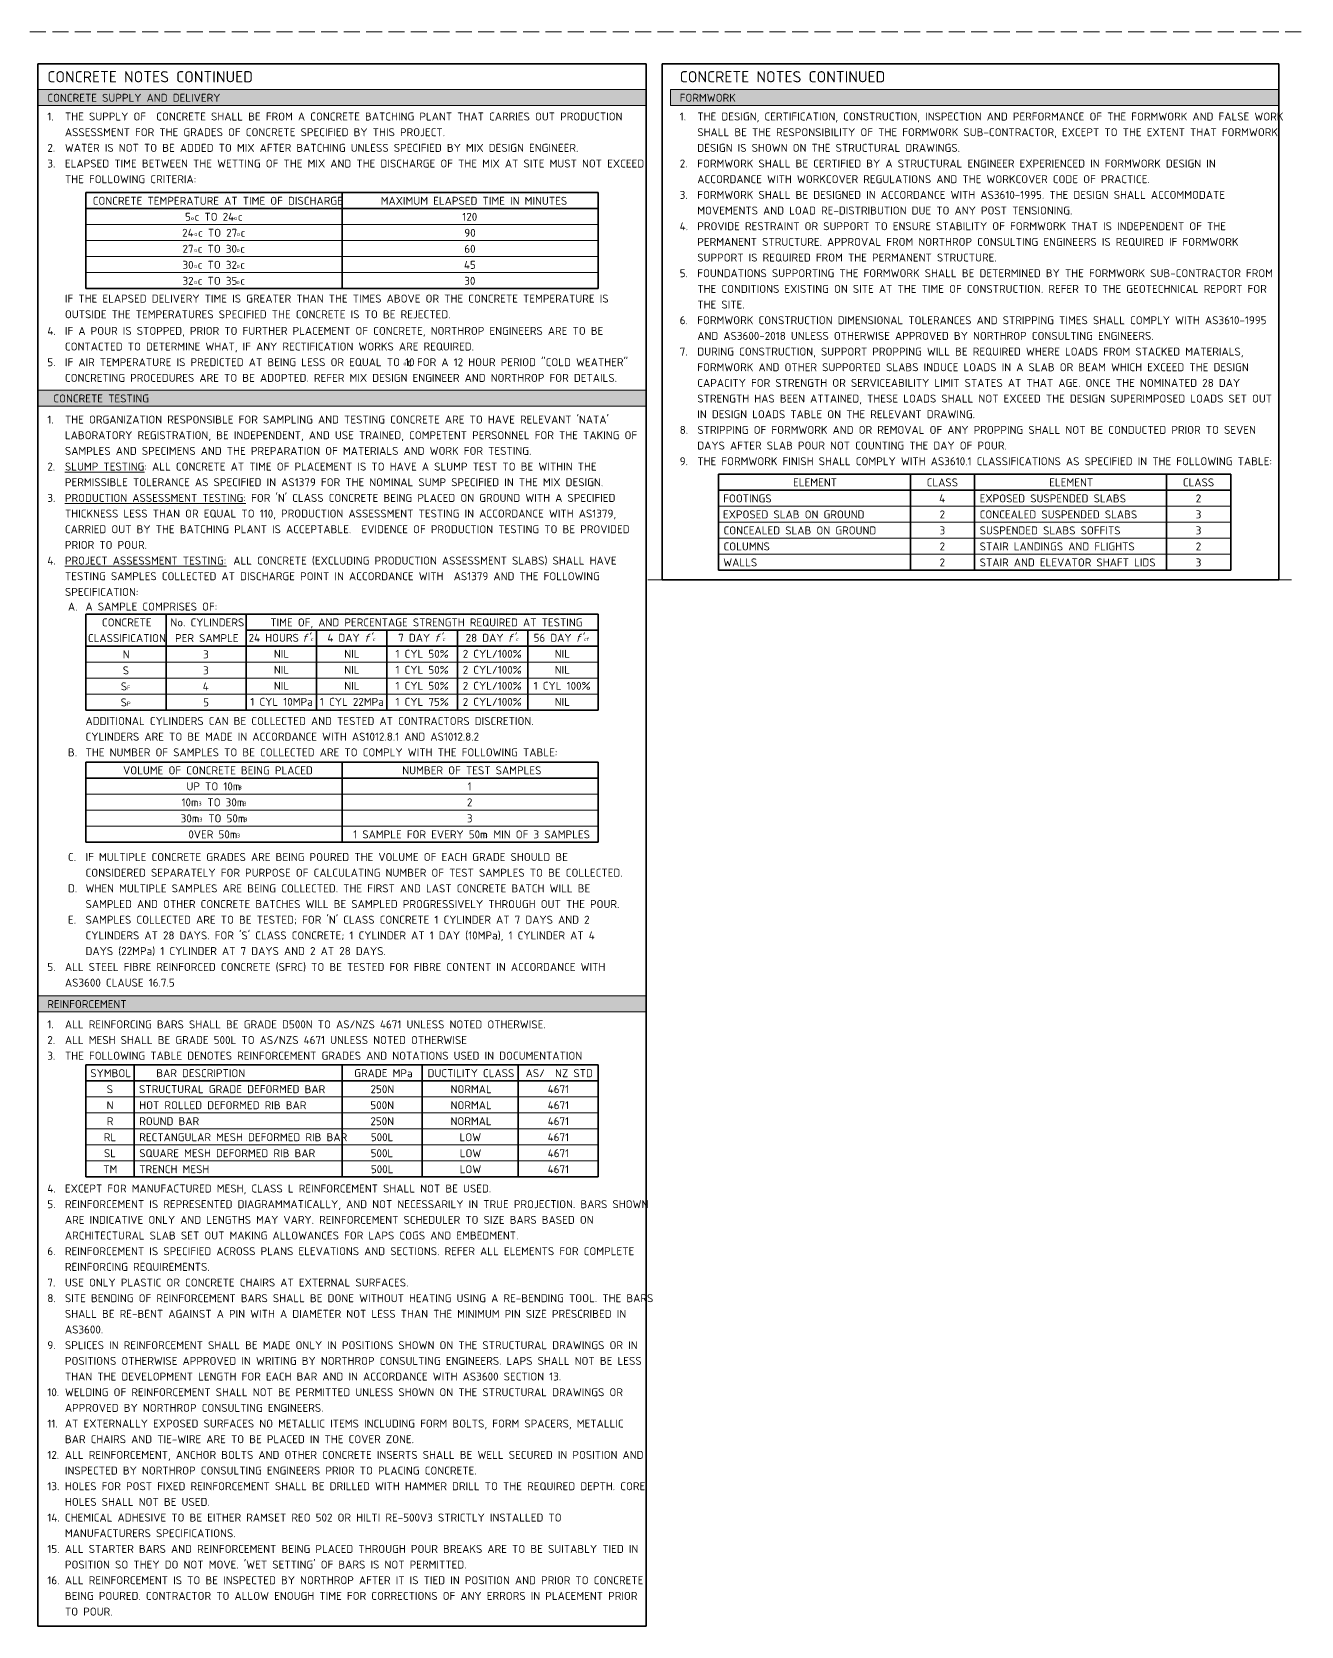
# Model space of a CAD drawing. Header units: millimetres. Extents: x 1350 to 2392, y 3548 to 4058.
# Drawn here: x 1554 to 1950.3, y 3560 to 4058 of the extents above; entities that cross this region are included whole.
import ezdxf

# ---------------------------------------------------------------- set-up
doc = ezdxf.new("R2010")
doc.units = ezdxf.units.MM
doc.linetypes.add('Dash', pattern=[7, 5, -2])
for name, color, linetype, lineweight in [('A-000-T_TEXT', 231, 'Continuous', 13), ('A-010-M_LINE', 90, 'Continuous', 13), ('Z-060-M_DETAIL', 92, 'Continuous', 25), ('Z-200_P_REF_PLANE', 111, 'Dash', 13)]:
    doc.layers.add(name, color=color, linetype=linetype, lineweight=lineweight)
doc.styles.add('ISOCPEUR', font='isocpeur.ttf', dxfattribs={"height": 2.5})
doc.styles.add('ISOCPEUR_1', font='isocpeur.ttf', dxfattribs={"height": 1.25})
doc.styles.add('ISOCPEUR_B', font='', dxfattribs={"height": 3.5})
doc.styles.add('ISOCPEUR_B_1', font='', dxfattribs={"height": 2.5})
doc.styles.add('ISOCPEUR_I', font='isocpeui.ttf', dxfattribs={"height": 2.5})
doc.styles.add('ISOCPEUR_I_1', font='isocpeui.ttf', dxfattribs={"height": 1.25})
doc.styles.get('ISOCPEUR_B').set_extended_font_data('ISOCPEUR', bold=True)
doc.styles.get('ISOCPEUR_B_1').set_extended_font_data('ISOCPEUR', bold=True)

msp = doc.modelspace()

# ---------------------------------------------------------------- hatches: boundary and pattern name
at = {"layer": 'Z-060-M_DETAIL'}
for points in [[(1555.85, 4040.02), (1555.85, 4035.02), (1745.85, 4035.02), (1745.85, 4040.02)], [(1753.35, 4040.02), (1753.35, 4035.02), (1943.35, 4035.02), (1943.35, 4040.02)], [(1555.85, 3946.1), (1555.85, 3941.1), (1745.85, 3941.1), (1745.85, 3946.1)], [(1555.85, 3756.91), (1555.85, 3751.91), (1745.85, 3751.91), (1745.85, 3756.91)]]:
    msp.add_hatch(color=9, dxfattribs=at).paths.add_polyline_path(points)

# ---------------------------------------------------------------- linework, layer by layer
at = {"layer": 'A-010-M_LINE', "lineweight": 35}
for p, q in [((1555.85, 4048.02), (1555.85, 3560.02)), ((1555.85, 4048.02), (1745.85, 4048.02)), ((1745.85, 4048.02), (1745.85, 3560.02)), ((1750.85, 4048.02), (1750.85, 3886.88)), ((1750.85, 4048.02), (1943.35, 4048.02)), ((1943.35, 4048.02), (1943.35, 3886.88)), ((1730.85, 4007.84), (1570.85, 4007.84)), ((1570.85, 3977.84), (1570.85, 4007.84)), ((1650.85, 4007.84), (1650.85, 3977.84)), ((1730.85, 3977.84), (1730.85, 4007.84)), ((1730.85, 4002.84), (1570.85, 4002.84)), ((1730.85, 3977.84), (1570.85, 3977.84)), ((1928.35, 3919.88), (1768.35, 3919.88)), ((1768.35, 3889.88), (1768.35, 3919.88)), ((1828.35, 3919.88), (1828.35, 3889.88)), ((1848.35, 3919.88), (1848.35, 3889.88)), ((1908.35, 3889.88), (1908.35, 3919.88)), ((1928.35, 3889.88), (1928.35, 3919.88)), ((1928.35, 3914.88), (1768.35, 3914.88)), ((1928.35, 3889.88), (1768.35, 3889.88)), ((1750.85, 3886.88), (1943.35, 3886.88)), ((1570.85, 3846.17), (1570.85, 3876.17)), ((1730.85, 3876.17), (1570.85, 3876.17)), ((1595.85, 3846.17), (1595.85, 3876.17)), ((1620.85, 3876.17), (1620.85, 3846.17)), ((1730.85, 3846.17), (1730.85, 3876.17)), ((1730.85, 3871.17), (1620.85, 3871.17)), ((1642.85, 3871.17), (1642.85, 3846.17)), ((1664.85, 3871.17), (1664.85, 3846.17)), ((1686.85, 3871.17), (1686.85, 3846.17)), ((1708.85, 3871.17), (1708.85, 3846.17)), ((1730.85, 3866.17), (1570.85, 3866.17)), ((1730.85, 3846.17), (1570.85, 3846.17)), ((1730.85, 3829.93), (1570.85, 3829.93)), ((1570.85, 3804.93), (1570.85, 3829.93)), ((1650.85, 3829.93), (1650.85, 3804.93)), ((1730.85, 3804.93), (1730.85, 3829.93)), ((1730.85, 3824.93), (1570.85, 3824.93)), ((1730.85, 3804.93), (1570.85, 3804.93)), ((1730.85, 3735.33), (1570.85, 3735.33)), ((1570.85, 3700.33), (1570.85, 3735.33)), ((1585.85, 3700.33), (1585.85, 3735.33)), ((1650.85, 3735.33), (1650.85, 3700.33)), ((1675.85, 3735.33), (1675.85, 3700.33)), ((1705.85, 3700.33), (1705.85, 3735.33)), ((1730.85, 3700.33), (1730.85, 3735.33)), ((1730.85, 3730.33), (1570.85, 3730.33)), ((1730.85, 3700.33), (1570.85, 3700.33)), ((1555.85, 3560.02), (1745.85, 3560.02))]:
    msp.add_line(p, q, dxfattribs=at)
at = {"layer": 'A-010-M_LINE', "lineweight": 18}
for p, q in [((1745.85, 4040.02), (1555.85, 4040.02)), ((1555.85, 4040.02), (1555.85, 4035.02)), ((1745.85, 4035.02), (1745.85, 4040.02)), ((1943.35, 4040.02), (1753.35, 4040.02)), ((1753.35, 4040.02), (1753.35, 4035.02)), ((1943.35, 4035.02), (1943.35, 4040.02)), ((1555.85, 4035.02), (1745.85, 4035.02)), ((1753.35, 4035.02), (1943.35, 4035.02)), ((1730.85, 3997.84), (1570.85, 3997.84)), ((1730.85, 3992.84), (1570.85, 3992.84)), ((1730.85, 3987.84), (1570.85, 3987.84)), ((1730.85, 3982.84), (1570.85, 3982.84)), ((1745.85, 3946.1), (1555.85, 3946.1)), ((1555.85, 3946.1), (1555.85, 3941.1)), ((1745.85, 3941.1), (1745.85, 3946.1)), ((1555.85, 3941.1), (1745.85, 3941.1)), ((1928.35, 3909.88), (1768.35, 3909.88)), ((1928.35, 3904.88), (1768.35, 3904.88)), ((1928.35, 3899.88), (1768.35, 3899.88)), ((1928.35, 3894.88), (1768.35, 3894.88)), ((1730.85, 3861.17), (1570.85, 3861.17)), ((1730.85, 3856.17), (1570.85, 3856.17)), ((1730.85, 3851.17), (1570.85, 3851.17)), ((1730.85, 3819.93), (1570.85, 3819.93)), ((1730.85, 3814.93), (1570.85, 3814.93)), ((1730.85, 3809.93), (1570.85, 3809.93)), ((1745.85, 3756.91), (1555.85, 3756.91)), ((1555.85, 3756.91), (1555.85, 3751.91)), ((1745.85, 3751.91), (1745.85, 3756.91)), ((1555.85, 3751.91), (1745.85, 3751.91)), ((1730.85, 3725.33), (1570.85, 3725.33)), ((1730.85, 3720.33), (1570.85, 3720.33)), ((1730.85, 3715.33), (1570.85, 3715.33)), ((1730.85, 3710.33), (1570.85, 3710.33)), ((1730.85, 3705.33), (1570.85, 3705.33)), ((1730.85, 3705.33), (1570.85, 3705.33))]:
    msp.add_line(p, q, dxfattribs=at)
at = {"layer": 'Z-200_P_REF_PLANE'}
for p, q in [((1350.35, 4058.02), (1950.35, 4058.02)), ((1947.35, 3886.88), (1745.35, 3886.88))]:
    msp.add_line(p, q, dxfattribs=at)

# ---------------------------------------------------------------- texts
at = {"layer": 'A-000-T_TEXT', "color": 7, "lineweight": 18, "attachment_point": 1}
for s, insert, char_height, width, style in [('CONCRETE NOTES CONTINUED', (1558.78, 4045.76), 3.5, 77.3628, 'ISOCPEUR_B'), ('CONCRETE NOTES CONTINUED', (1756.28, 4045.76), 3.5, 77.3628, 'ISOCPEUR_B'), ('CONCRETE SUPPLY AND DELIVERY', (1558.78, 4038.68), 2.5, 65.7384, 'ISOCPEUR_B_1'), ('FORMWORK', (1756.28, 4038.68), 2.5, 20.924, 'ISOCPEUR_B_1'), ('1.', (1558.78, 4032.83), 2.5, 6.6546, 'ISOCPEUR'), ('THE SUPPLY OF  CONCRETE SHALL BE FROM A CONCRETE BATCHING PLANT THAT CARRIES OUT PRODUCTION ', (1564.27, 4032.83), 2.5, 205.4725, 'ISOCPEUR'), ('1.', (1756.28, 4032.83), 2.5, 6.6546, 'ISOCPEUR'), ('THE DESIGN, CERTIFICATION, CONSTRUCTION, INSPECTION AND PERFORMANCE OF THE FORMWORK AND FALSE WORK ', (1761.77, 4032.83), 2.5, 214.2911, 'ISOCPEUR'), ('ASSESSMENT FOR THE GRADES OF CONCRETE SPECIFIED BY THIS PROJECT.', (1564.27, 4027.93), 2.5, 139.654, 'ISOCPEUR'), ('SHALL BE THE RESPONSIBILITY OF THE FORMWORK SUB-CONTRACTOR, EXCEPT TO THE EXTENT THAT FORMWORK ', (1761.77, 4027.93), 2.5, 214.2911, 'ISOCPEUR'), ('2.', (1558.78, 4023.04), 2.5, 6.6546, 'ISOCPEUR'), ('WATER IS NOT TO BE ADDED TO MIX AFTER BATCHING UNLESS SPECIFIED BY MIX DESIGN ENGINEER.', (1564.27, 4023.04), 2.5, 187.1139, 'ISOCPEUR'), ('DESIGN IS SHOWN ON THE STRUCTURAL DRAWINGS.', (1761.77, 4023.04), 2.5, 95.5611, 'ISOCPEUR'), ('3.', (1558.78, 4018.14), 2.5, 6.6546, 'ISOCPEUR'), ('ELAPSED TIME BETWEEN THE WETTING OF THE MIX AND THE DISCHARGE OF THE MIX AT SITE MUST NOT EXCEED ', (1564.27, 4018.14), 2.5, 213.8902, 'ISOCPEUR'), ('2.', (1756.28, 4018.14), 2.5, 6.6546, 'ISOCPEUR'), ('FORMWORK SHALL BE CERTIFIED BY A STRUCTURAL ENGINEER EXPERIENCED IN FORMWORK DESIGN IN ', (1761.77, 4018.14), 2.5, 190.6413, 'ISOCPEUR'), ('THE FOLLOWING CRITERIA:', (1564.27, 4013.25), 2.5, 47.9409, 'ISOCPEUR'), ('ACCORDANCE WITH WORKCOVER REGULATIONS AND THE WORKCOVER CODE OF PRACTICE.', (1761.77, 4013.25), 2.5, 165.4683, 'ISOCPEUR'), ('CONCRETE TEMPERATURE AT TIME OF DISCHARGE', (1572.95, 4006.5), 2.5, 91.713, 'ISOCPEUR'), ('MAXIMUM ELAPSED TIME IN MINUTES', (1662.9, 4006.5), 2.5, 67.5823, 'ISOCPEUR'), ('3.', (1756.28, 4008.35), 2.5, 6.6546, 'ISOCPEUR'), ('FORMWORK SHALL BE DESIGNED IN ACCORDANCE WITH AS3610-1995. THE DESIGN SHALL ACCOMMODATE ', (1761.77, 4008.35), 2.5, 194.8902, 'ISOCPEUR'), ('5', (1601.79, 4001.5), 2.5, 2.1646, 'ISOCPEUR'), ('o', (1603.57, 4000.5), 1.25, 1.443, 'ISOCPEUR_1'), ('c TO 24', (1604.76, 4001.5), 2.5, 14.9114, 'ISOCPEUR'), ('o', (1617.07, 4000.5), 1.25, 1.443, 'ISOCPEUR_1'), ('c', (1618.26, 4001.5), 2.5, 1.8439, 'ISOCPEUR'), ('120', (1688.37, 4001.5), 2.5, 5.8523, 'ISOCPEUR'), ('MOVEMENTS AND LOAD RE-DISTRIBUTION DUE TO ANY POST TENSIONING.', (1761.77, 4003.46), 2.5, 136.0464, 'ISOCPEUR'), ('24', (1600.9, 3996.5), 2.5, 4.5696, 'ISOCPEUR'), ('o', (1604.67, 3995.5), 1.25, 1.443, 'ISOCPEUR_1'), ('c TO 27', (1605.86, 3996.5), 2.5, 14.6709, 'ISOCPEUR'), ('o', (1617.96, 3995.5), 1.25, 1.443, 'ISOCPEUR_1'), ('c', (1619.15, 3996.5), 2.5, 1.8439, 'ISOCPEUR'), ('90', (1689, 3996.5), 2.5, 4.3291, 'ISOCPEUR'), ('4.', (1756.28, 3998.56), 2.5, 6.6546, 'ISOCPEUR'), ('PROVIDE RESTRAINT OR SUPPORT TO ENSURE STABILITY OF FORMWORK THAT IS INDEPENDENT OF THE ', (1761.77, 3998.56), 2.5, 194.6497, 'ISOCPEUR'), ('27', (1600.99, 3991.5), 2.5, 4.3291, 'ISOCPEUR'), ('o', (1604.56, 3990.5), 1.25, 1.443, 'ISOCPEUR_1'), ('c TO 30', (1605.75, 3991.5), 2.5, 14.6709, 'ISOCPEUR'), ('o', (1617.86, 3990.5), 1.25, 1.443, 'ISOCPEUR_1'), ('c', (1619.05, 3991.5), 2.5, 1.8439, 'ISOCPEUR'), ('60', (1689, 3991.5), 2.5, 4.3291, 'ISOCPEUR'), ('PERMANENT STRUCTURE. APPROVAL FROM NORTHROP CONSULTING ENGINEERS IS REQUIRED IF FORMWORK ', (1761.77, 3993.67), 2.5, 198.3375, 'ISOCPEUR'), ('30', (1600.99, 3986.5), 2.5, 4.3291, 'ISOCPEUR'), ('o', (1604.56, 3985.5), 1.25, 1.443, 'ISOCPEUR_1'), ('c TO 32', (1605.75, 3986.5), 2.5, 14.6709, 'ISOCPEUR'), ('o', (1617.86, 3985.5), 1.25, 1.443, 'ISOCPEUR_1'), ('c', (1619.05, 3986.5), 2.5, 1.8439, 'ISOCPEUR'), ('45', (1688.9, 3986.5), 2.5, 4.5696, 'ISOCPEUR'), ('SUPPORT IS REQUIRED FROM THE PERMANENT STRUCTURE.', (1761.77, 3988.77), 2.5, 108.9493, 'ISOCPEUR'), ('32', (1600.99, 3981.5), 2.5, 4.3291, 'ISOCPEUR'), ('o', (1604.56, 3980.5), 1.25, 1.443, 'ISOCPEUR_1'), ('c TO 35', (1605.75, 3981.5), 2.5, 14.6709, 'ISOCPEUR'), ('o', (1617.86, 3980.5), 1.25, 1.443, 'ISOCPEUR_1'), ('c', (1619.05, 3981.5), 2.5, 1.8439, 'ISOCPEUR'), ('30', (1689, 3981.5), 2.5, 4.3291, 'ISOCPEUR'), ('5.', (1756.28, 3983.88), 2.5, 6.6546, 'ISOCPEUR'), ('FOUNDATIONS SUPPORTING THE FORMWORK SHALL BE DETERMINED BY THE FORMWORK SUB-CONTRACTOR FROM ', (1761.77, 3983.88), 2.5, 210.8438, 'ISOCPEUR'), ('^I', (1558.78, 3975.95), 2.5, 6.654, 'ISOCPEUR'), ('IF THE ELAPSED DELIVERY TIME IS GREATER THAN THE TIMES ABOVE OR THE CONCRETE TEMPERATURE IS ', (1564.27, 3975.95), 2.5, 201.3839, 'ISOCPEUR'), ('THE CONDITIONS EXISTING ON SITE AT THE TIME OF CONSTRUCTION. REFER TO THE GEOTECHNICAL REPORT FOR ', (1761.77, 3978.98), 2.5, 209.4809, 'ISOCPEUR'), ('THE SITE.', (1761.77, 3974.09), 2.5, 17.557, 'ISOCPEUR'), ('^I', (1558.78, 3971.05), 2.5, 6.654, 'ISOCPEUR'), ('OUTSIDE THE TEMPERATURES SPECIFIED THE CONCRETE IS TO BE REJECTED.', (1564.27, 3971.05), 2.5, 141.578, 'ISOCPEUR'), ('6.', (1756.28, 3969.19), 2.5, 6.6546, 'ISOCPEUR'), ('FORMWORK CONSTRUCTION DIMENSIONAL TOLERANCES AND STRIPPING TIMES SHALL COMPLY WITH AS3610-1995 ', (1761.77, 3969.19), 2.5, 209.962, 'ISOCPEUR'), ('4.', (1558.78, 3965.87), 2.5, 6.6546, 'ISOCPEUR'), ('IF A POUR IS STOPPED, PRIOR TO FURTHER PLACEMENT OF CONCRETE, NORTHROP ENGINEERS ARE TO BE ', (1564.27, 3965.87), 2.5, 198.0168, 'ISOCPEUR'), ('AND AS3600-2018 UNLESS OTHERWISE APPROVED BY NORTHROP CONSULTING ENGINEERS.', (1761.77, 3964.3), 2.5, 167.1518, 'ISOCPEUR'), ('CONTACTED TO DETERMINE WHAT, IF ANY RECTIFICATION WORKS ARE REQUIRED.', (1564.27, 3960.98), 2.5, 149.6751, 'ISOCPEUR'), ('7.', (1756.28, 3959.4), 2.5, 6.6546, 'ISOCPEUR'), ('DURING CONSTRUCTION, SUPPORT PROPPING WILL BE REQUIRED WHERE LOADS FROM STACKED MATERIALS, ', (1761.77, 3959.4), 2.5, 200.502, 'ISOCPEUR'), ('5.', (1558.78, 3956.08), 2.5, 6.6546, 'ISOCPEUR'), ('IF AIR TEMPERATURE IS PREDICTED AT BEING LESS OR EQUAL TO 10', (1564.27, 3956.08), 2.5, 128.1097, 'ISOCPEUR'), ('o', (1669.97, 3955.08), 1.25, 1.443, 'ISOCPEUR_1'), ('c FOR A 12 HOUR PERIOD "COLD WEATHER" ', (1671.16, 3956.08), 2.5, 82.7342, 'ISOCPEUR'), ('FORMWORK AND OTHER SUPPORTED SLABS INDUCE LOADS IN A SLAB OR BEAM WHICH EXCEED THE DESIGN ', (1761.77, 3954.51), 2.5, 202.3459, 'ISOCPEUR'), ('CONCRETING PROCEDURES ARE TO BE ADOPTED. REFER MIX DESIGN ENGINEER AND NORTHROP FOR DETAILS.', (1564.27, 3951.19), 2.5, 200.6624, 'ISOCPEUR'), ('CAPACITY FOR STRENGTH OR SERVICEABILITY LIMIT STATES AT THAT AGE. ONCE THE NOMINATED 28 DAY ', (1761.77, 3949.61), 2.5, 201.3839, 'ISOCPEUR'), ('CONCRETE TESTING', (1560.66, 3944.76), 2.5, 36.4768, 'ISOCPEUR_B_1'), ('STRENGTH HAS BEEN ATTAINED, THESE LOADS SHALL NOT EXCEED THE DESIGN SUPERIMPOSED LOADS SET OUT ', (1761.77, 3944.72), 2.5, 212.1265, 'ISOCPEUR'), ('IN DESIGN LOADS TABLE ON THE RELEVANT DRAWING.', (1761.77, 3939.83), 2.5, 101.2531, 'ISOCPEUR'), ('1.', (1558.78, 3938.17), 2.5, 6.6546, 'ISOCPEUR'), ("THE ORGANIZATION RESPONSIBLE FOR SAMPLING AND TESTING CONCRETE ARE TO HAVE RELEVANT 'NATA' ", (1564.27, 3938.17), 2.5, 201.2236, 'ISOCPEUR'), ('8.', (1756.28, 3934.93), 2.5, 6.6546, 'ISOCPEUR'), ('STRIPPING OF FORMWORK AND OR REMOVAL OF ANY PROPPING SHALL NOT BE CONDUCTED PRIOR TO SEVEN ', (1761.77, 3934.93), 2.5, 204.5105, 'ISOCPEUR'), ('LABORATORY REGISTRATION, BE INDEPENDENT, AND USE TRAINED, COMPETENT PERSONNEL FOR THE TAKING OF ', (1564.27, 3933.27), 2.5, 210.3628, 'ISOCPEUR'), ('DAYS AFTER SLAB POUR NOT COUNTING THE DAY OF POUR.', (1761.77, 3930.04), 2.5, 112.6371, 'ISOCPEUR'), ('SAMPLES AND SPECIMENS AND THE PREPARATION OF MATERIALS AND WORK FOR TESTING.', (1564.27, 3928.38), 2.5, 170.5991, 'ISOCPEUR'), ('9.', (1756.28, 3925.14), 2.5, 6.6546, 'ISOCPEUR'), ('THE FORMWORK FINISH SHALL COMPLY WITH AS3610.1 CLASSIFICATIONS AS SPECIFIED IN THE FOLLOWING TABLE:', (1761.77, 3925.14), 2.5, 210.7636, 'ISOCPEUR'), ('2.', (1558.78, 3923.48), 2.5, 6.6546, 'ISOCPEUR'), ('\\LSLUMP TESTING', (1564.27, 3923.48), 2.5, 30.0633, 'ISOCPEUR_B_1'), (': ALL CONCRETE AT TIME OF PLACEMENT IS TO HAVE A SLUMP TEST TO BE WITHIN THE ', (1589.08, 3923.48), 2.5, 167.7932, 'ISOCPEUR'), ('PERMISSIBLE TOLERANCE AS SPECIFIED IN AS1379 FOR THE NOMINAL SUMP SPECIFIED IN THE MIX DESIGN.', (1564.27, 3918.59), 2.5, 196.4134, 'ISOCPEUR'), ('ELEMENT', (1791.67, 3918.54), 2.5, 16.1941, 'ISOCPEUR'), ('CLASS', (1833.41, 3918.54), 2.5, 11.865, 'ISOCPEUR'), ('ELEMENT', (1871.67, 3918.54), 2.5, 16.1941, 'ISOCPEUR'), ('CLASS', (1913.41, 3918.54), 2.5, 11.865, 'ISOCPEUR'), ('3.', (1558.78, 3913.69), 2.5, 6.6546, 'ISOCPEUR'), ('\\LPRODUCTION ASSESSMENT TESTING:', (1564.27, 3913.69), 2.5, 68.5443, 'ISOCPEUR_B_1'), (" FOR 'N' CLASS CONCRETE BEING PLACED ON GROUND WITH A SPECIFIED ", (1620.83, 3913.69), 2.5, 136.6877, 'ISOCPEUR'), ('FOOTINGS', (1769.87, 3913.54), 2.5, 17.4768, 'ISOCPEUR'), ('4', (1837.31, 3913.54), 2.5, 2.4051, 'ISOCPEUR'), ('EXPOSED SUSPENDED SLABS', (1849.96, 3913.54), 2.5, 53.6329, 'ISOCPEUR'), ('2', (1917.44, 3913.54), 2.5, 2.1646, 'ISOCPEUR'), ('THICKNESS LESS THAN OR EQUAL TO 110, PRODUCTION ASSESSMENT TESTING IN ACCORDANCE WITH AS1379, ', (1564.27, 3908.8), 2.5, 204.1096, 'ISOCPEUR'), ('EXPOSED SLAB ON GROUND', (1769.78, 3908.54), 2.5, 51.1477, 'ISOCPEUR'), ('2', (1837.44, 3908.54), 2.5, 2.1646, 'ISOCPEUR'), ('CONCEALED SUSPENDED SLABS', (1849.96, 3908.54), 2.5, 57.7215, 'ISOCPEUR'), ('3', (1917.44, 3908.54), 2.5, 2.1646, 'ISOCPEUR'), ('CARRIED OUT BY THE BATCHING PLANT IS ACCEPTABLE.  EVIDENCE OF PRODUCTION TESTING TO BE PROVIDED ', (1564.27, 3903.9), 2.5, 207.7172, 'ISOCPEUR'), ('CONCEALED SLAB ON GROUND', (1769.96, 3903.54), 2.5, 55.2363, 'ISOCPEUR'), ('3', (1837.44, 3903.54), 2.5, 2.1646, 'ISOCPEUR'), ('SUSPENDED SLABS SOFFITS', (1849.96, 3903.54), 2.5, 51.789, 'ISOCPEUR'), ('3', (1917.44, 3903.54), 2.5, 2.1646, 'ISOCPEUR'), ('PRIOR TO POUR.', (1564.27, 3899.01), 2.5, 29.5021, 'ISOCPEUR'), (' ALL CONCRETE (EXCLUDING PRODUCTION ASSESSMENT SLABS) SHALL HAVE ', (1615.27, 3894.11), 2.5, 144.5443, 'ISOCPEUR'), ('COLUMNS', (1769.96, 3898.54), 2.5, 16.6751, 'ISOCPEUR'), ('2', (1837.44, 3898.54), 2.5, 2.1646, 'ISOCPEUR'), ('STAIR LANDINGS AND FLIGHTS', (1849.96, 3898.54), 2.5, 56.519, 'ISOCPEUR'), ('2', (1917.44, 3898.54), 2.5, 2.1646, 'ISOCPEUR'), ('4.', (1558.78, 3894.11), 2.5, 6.6546, 'ISOCPEUR'), ('\\LPROJECT ASSESSMENT TESTING:', (1564.27, 3894.11), 2.5, 61.8101, 'ISOCPEUR_B_1'), ('WALLS', (1769.87, 3893.54), 2.5, 12.827, 'ISOCPEUR'), ('2', (1837.44, 3893.54), 2.5, 2.1646, 'ISOCPEUR'), ('STAIR AND ELEVATOR SHAFT LIDS', (1849.96, 3893.54), 2.5, 64.8565, 'ISOCPEUR'), ('3', (1917.44, 3893.54), 2.5, 2.1646, 'ISOCPEUR'), ('TESTING SAMPLES COLLECTED AT DISCHARGE POINT IN ACCORDANCE WITH  AS1379 AND THE FOLLOWING ', (1564.27, 3889.22), 2.5, 197.7763, 'ISOCPEUR'), ('SPECIFICATION:', (1564.27, 3884.32), 2.5, 26.9367, 'ISOCPEUR'), ('A.', (1565.22, 3879.74), 2.5, 6.6546, 'ISOCPEUR'), ('A SAMPLE COMPRISES OF:', (1570.71, 3879.74), 2.5, 48.2616, 'ISOCPEUR'), ('CONCRETE ', (1575.83, 3874.8), 2.5, 20.1224, 'ISOCPEUR'), ('No. CYLINDERS ', (1597.21, 3874.8), 2.5, 27.2574, 'ISOCPEUR'), ('TIME OF, AND PERCENTAGE STRENGTH REQUIRED AT TESTING', (1628.41, 3874.8), 2.5, 114.0801, 'ISOCPEUR'), ('CLASSIFICATION', (1571.47, 3869.9), 2.5, 28.7806, 'ISOCPEUR'), ('PER SAMPLE', (1598.67, 3869.9), 2.5, 23.4093, 'ISOCPEUR'), ('24 HOURS ', (1621.64, 3869.99), 2.5, 20.2827, 'ISOCPEUR'), ("f'", (1638.38, 3869.99), 2.5, 3.0464, 'ISOCPEUR_I'), ('4 DAY ', (1646.23, 3869.99), 2.5, 13.9494, 'ISOCPEUR'), ("f'", (1657.74, 3869.99), 2.5, 3.0464, 'ISOCPEUR_I'), ('7 DAY ', (1668.36, 3869.99), 2.5, 13.7089, 'ISOCPEUR'), ("f'", (1679.67, 3869.99), 2.5, 3.0464, 'ISOCPEUR_I'), ('28 DAY ', (1689.42, 3869.99), 2.5, 15.8734, 'ISOCPEUR'), ("f'", (1702.52, 3869.99), 2.5, 3.0464, 'ISOCPEUR_I'), ('56 DAY ', (1710.65, 3869.99), 2.5, 15.8734, 'ISOCPEUR'), ("f'", (1723.75, 3869.99), 2.5, 3.0464, 'ISOCPEUR_I'), ('N', (1582.33, 3864.82), 2.5, 2.4051, 'ISOCPEUR'), ('3', (1607.44, 3864.82), 2.5, 2.1646, 'ISOCPEUR'), ('NIL', (1629.52, 3864.99), 2.5, 5.4515, 'ISOCPEUR'), ('\\fISOCPEUR|b0|i1|c0|p34|;c', (1640.89, 3868.99), 1.25, 1.2827, 'ISOCPEUR_I_1'), ('NIL', (1651.52, 3864.99), 2.5, 5.4515, 'ISOCPEUR'), ('\\fISOCPEUR|b0|i1|c0|p34|;c', (1660.25, 3868.99), 1.25, 1.2827, 'ISOCPEUR_I_1'), ('1 CYL 50%', (1667.51, 3864.99), 2.5, 19.962, 'ISOCPEUR'), ('\\fISOCPEUR|b0|i1|c0|p34|;c', (1682.18, 3868.99), 1.25, 1.2827, 'ISOCPEUR_I_1'), ('2 CYL/100%', (1688.51, 3864.99), 2.5, 22.4473, 'ISOCPEUR'), ('\\fISOCPEUR|b0|i1|c0|p34|;c', (1705.03, 3868.99), 1.25, 1.2827, 'ISOCPEUR_I_1'), ('NIL', (1717.25, 3864.99), 2.5, 5.4515, 'ISOCPEUR'), ('ct', (1726.26, 3868.99), 1.25, 2.5654, 'ISOCPEUR_I_1'), ('S', (1582.33, 3859.82), 2.5, 2.4051, 'ISOCPEUR'), ('3', (1607.44, 3859.82), 2.5, 2.1646, 'ISOCPEUR'), ('NIL', (1629.52, 3859.99), 2.5, 5.4515, 'ISOCPEUR'), ('NIL', (1651.52, 3859.99), 2.5, 5.4515, 'ISOCPEUR'), ('1 CYL 50%', (1667.51, 3859.99), 2.5, 19.962, 'ISOCPEUR'), ('2 CYL/100%', (1688.51, 3859.99), 2.5, 22.4473, 'ISOCPEUR'), ('NIL', (1717.25, 3859.99), 2.5, 5.4515, 'ISOCPEUR'), ('S', (1581.73, 3854.82), 2.5, 2.4051, 'ISOCPEUR'), ('4', (1607.31, 3854.82), 2.5, 2.4051, 'ISOCPEUR'), ('NIL', (1629.52, 3854.99), 2.5, 5.4515, 'ISOCPEUR'), ('NIL', (1651.52, 3854.99), 2.5, 5.4515, 'ISOCPEUR'), ('1 CYL 50%', (1667.51, 3854.99), 2.5, 19.962, 'ISOCPEUR'), ('2 CYL/100%', (1688.51, 3854.99), 2.5, 22.4473, 'ISOCPEUR'), ('1 CYL 100%', (1710.67, 3854.99), 2.5, 21.4852, 'ISOCPEUR'), ('S', (1581.67, 3849.82), 2.5, 2.4051, 'ISOCPEUR'), ('F', (1583.72, 3853.82), 1.25, 1.443, 'ISOCPEUR_1'), ('5', (1607.44, 3849.82), 2.5, 2.1646, 'ISOCPEUR'), ('1 CYL 10MPa', (1622.18, 3849.99), 2.5, 23.2489, 'ISOCPEUR'), ('1 CYL 22MPa', (1643.92, 3849.99), 2.5, 23.8903, 'ISOCPEUR'), ('1 CYL 75%', (1667.51, 3849.99), 2.5, 19.962, 'ISOCPEUR'), ('2 CYL/100%', (1688.51, 3849.99), 2.5, 22.4473, 'ISOCPEUR'), ('NIL', (1717.25, 3849.99), 2.5, 5.4515, 'ISOCPEUR'), ('P', (1583.65, 3848.82), 1.25, 1.6034, 'ISOCPEUR_1'), ('ADDITIONAL CYLINDERS CAN BE COLLECTED AND TESTED AT CONTRACTORS DISCRETION. ', (1570.71, 3844), 2.5, 165.9493, 'ISOCPEUR'), ('CYLINDERS ARE TO BE MADE IN ACCORDANCE WITH AS1012.8.1 AND AS1012.8.2', (1570.71, 3839.11), 2.5, 145.0253, 'ISOCPEUR'), ('B.', (1565.22, 3834.21), 2.5, 6.6546, 'ISOCPEUR'), ('THE NUMBER OF SAMPLES TO BE COLLECTED ARE TO COMPLY WITH THE FOLLOWING TABLE:', (1570.71, 3834.21), 2.5, 172.443, 'ISOCPEUR'), ('VOLUME OF CONCRETE BEING PLACED', (1582.43, 3828.59), 2.5, 69.1055, 'ISOCPEUR'), ('NUMBER OF TEST SAMPLES', (1669.64, 3828.59), 2.5, 50.9873, 'ISOCPEUR'), ('UP TO 10m', (1602.23, 3823.59), 2.5, 19.7215, 'ISOCPEUR'), ('3', (1618.5, 3822.59), 1.25, 1.443, 'ISOCPEUR_1'), ('1', (1690.03, 3823.59), 2.5, 1.5232, 'ISOCPEUR'), ('10m', (1600.69, 3818.59), 2.5, 6.4135, 'ISOCPEUR'), ('3', (1605.99, 3817.59), 1.25, 1.443, 'ISOCPEUR_1'), (' TO 30m', (1607.18, 3818.59), 2.5, 15.5527, 'ISOCPEUR'), ('3', (1620.01, 3817.59), 1.25, 1.443, 'ISOCPEUR_1'), ('2', (1689.82, 3818.59), 2.5, 2.1646, 'ISOCPEUR'), ('30m', (1600.43, 3813.59), 2.5, 7.0549, 'ISOCPEUR'), ('3', (1606.25, 3812.59), 1.25, 1.443, 'ISOCPEUR_1'), (' TO 50m', (1607.44, 3813.59), 2.5, 15.5527, 'ISOCPEUR'), ('3', (1620.27, 3812.59), 1.25, 1.443, 'ISOCPEUR_1'), ('3', (1689.82, 3813.59), 2.5, 2.1646, 'ISOCPEUR'), ('0VER 50m', (1602.81, 3808.59), 2.5, 18.3586, 'ISOCPEUR'), ('3', (1617.96, 3807.59), 1.25, 1.443, 'ISOCPEUR_1'), ('1 SAMPLE FOR EVERY 50m', (1654.3, 3808.59), 2.5, 49.7046, 'ISOCPEUR'), ('3', (1695.31, 3807.59), 1.25, 1.443, 'ISOCPEUR_1'), (' MIN OF 3 SAMPLES', (1696.5, 3808.59), 2.5, 37.1181, 'ISOCPEUR'), ('C.', (1565.22, 3801.51), 2.5, 6.6546, 'ISOCPEUR'), ('IF MULTIPLE CONCRETE GRADES ARE BEING POURED THE VOLUME OF EACH GRADE SHOULD BE ', (1570.71, 3801.51), 2.5, 177.1729, 'ISOCPEUR'), ('CONSIDERED SEPARATELY FOR PURPOSE OF CALCULATING NUMBER OF TEST SAMPLES TO BE COLLECTED.', (1570.71, 3796.61), 2.5, 196.8945, 'ISOCPEUR'), ('D.', (1565.22, 3791.72), 2.5, 6.6546, 'ISOCPEUR'), ('WHEN MULTIPLE SAMPLES ARE BEING COLLECTED. THE FIRST AND LAST CONCRETE BATCH WILL BE ', (1570.71, 3791.72), 2.5, 187.1139, 'ISOCPEUR'), ('SAMPLED AND OTHER CONCRETE BATCHES WILL BE SAMPLED PROGRESSIVELY THROUGH OUT THE POUR.', (1570.71, 3786.82), 2.5, 194.7299, 'ISOCPEUR'), ('E.', (1565.22, 3781.93), 2.5, 6.6546, 'ISOCPEUR'), ("SAMPLES COLLECTED ARE TO BE TESTED; FOR 'N' CLASS CONCRETE 1 CYLINDER AT 7 DAYS AND 2 ", (1570.71, 3781.93), 2.5, 187.9155, 'ISOCPEUR'), ("CYLINDERS AT 28 DAYS. FOR 'S' CLASS CONCRETE; 1 CYLINDER AT 1 DAY (10MPa), 1 CYLINDER AT 4 ", (1570.71, 3777.03), 2.5, 190.3206, 'ISOCPEUR'), ('DAYS (22MPa) 1 CYLINDER AT 7 DAYS AND 2 AT 28 DAYS.', (1570.71, 3772.14), 2.5, 111.2742, 'ISOCPEUR'), ('5.', (1558.78, 3767.17), 2.5, 6.6546, 'ISOCPEUR'), ('ALL STEEL FIBRE REINFORCED CONCRETE (SFRC) TO BE TESTED FOR FIBRE CONTENT IN ACCORDANCE WITH ', (1564.27, 3767.17), 2.5, 200.1814, 'ISOCPEUR'), ('AS3600 CLAUSE 16.7.5', (1564.27, 3762.27), 2.5, 41.2869, 'ISOCPEUR'), ('REINFORCEMENT', (1558.78, 3755.57), 2.5, 29.9029, 'ISOCPEUR_B_1'), ('1.', (1558.78, 3749.24), 2.5, 6.6546, 'ISOCPEUR'), ('ALL REINFORCING BARS SHALL BE GRADE D500N TO AS/NZS 4671 UNLESS NOTED OTHERWISE.', (1564.27, 3749.24), 2.5, 176.4514, 'ISOCPEUR'), ('2.', (1558.78, 3744.34), 2.5, 6.6546, 'ISOCPEUR'), ('ALL MESH SHALL BE GRADE 500L TO AS/NZS 4671 UNLESS NOTED OTHERWISE ', (1564.27, 3744.34), 2.5, 149.9957, 'ISOCPEUR'), ('3.', (1558.78, 3739.45), 2.5, 6.6546, 'ISOCPEUR'), ('THE FOLLOWING TABLE DENOTES REINFORCEMENT GRADES AND NOTATIONS USED IN DOCUMENTATION', (1564.27, 3739.45), 2.5, 187.9155, 'ISOCPEUR'), ('SYMBOL', (1572.19, 3733.99), 2.5, 14.8312, 'ISOCPEUR'), ('BAR DESCRIPTION', (1592.81, 3733.99), 2.5, 32.308, 'ISOCPEUR'), ('GRADE MPa', (1654.62, 3733.99), 2.5, 21.2447, 'ISOCPEUR'), ('DUCTILITY CLASS', (1677.53, 3733.99), 2.5, 32.1477, 'ISOCPEUR'), ('AS/  NZ STD', (1708.16, 3733.99), 2.5, 24.8523, 'ISOCPEUR'), ('S', (1577.33, 3728.99), 2.5, 2.4051, 'ISOCPEUR'), ('STRUCTURAL GRADE DEFORMED BAR', (1587.42, 3728.99), 2.5, 67.9029, 'ISOCPEUR'), ('250N', (1659.72, 3728.99), 2.5, 8.8987, 'ISOCPEUR'), ('NORMAL', (1684.72, 3728.99), 2.5, 14.8312, 'ISOCPEUR'), ('4671', (1715.06, 3728.99), 2.5, 8.2574, 'ISOCPEUR'), ('N', (1577.3, 3723.99), 2.5, 2.4051, 'ISOCPEUR'), ('HOT ROLLED DEFORMED RIB BAR', (1587.48, 3723.99), 2.5, 60.3671, 'ISOCPEUR'), ('500N', (1659.67, 3723.99), 2.5, 8.8987, 'ISOCPEUR'), ('NORMAL', (1684.72, 3723.99), 2.5, 14.8312, 'ISOCPEUR'), ('4671', (1715.05, 3723.99), 2.5, 8.2574, 'ISOCPEUR'), ('R', (1577.35, 3718.99), 2.5, 2.4051, 'ISOCPEUR'), ('ROUND BAR', (1587.48, 3718.99), 2.5, 21.4051, 'ISOCPEUR'), ('250N', (1659.67, 3718.99), 2.5, 8.8987, 'ISOCPEUR'), ('NORMAL', (1684.7, 3718.99), 2.5, 14.8312, 'ISOCPEUR'), ('4671', (1715.04, 3718.99), 2.5, 8.2574, 'ISOCPEUR'), ('RL', (1576.41, 3713.99), 2.5, 4.5696, 'ISOCPEUR'), ('RECTANGULAR MESH DEFORMED RIB BAR', (1587.48, 3713.99), 2.5, 75.519, 'ISOCPEUR'), ('500L', (1659.81, 3713.99), 2.5, 8.6582, 'ISOCPEUR'), ('LOW', (1687.52, 3713.99), 2.5, 7.9367, 'ISOCPEUR'), ('4671', (1715.02, 3713.99), 2.5, 8.2574, 'ISOCPEUR'), ('SL', (1576.46, 3708.99), 2.5, 4.5696, 'ISOCPEUR'), ('SQUARE MESH DEFORMED RIB BAR', (1587.48, 3708.99), 2.5, 63.654, 'ISOCPEUR'), ('500L', (1659.76, 3708.99), 2.5, 8.6582, 'ISOCPEUR'), ('LOW', (1687.57, 3708.99), 2.5, 7.9367, 'ISOCPEUR'), ('4671', (1715.06, 3708.99), 2.5, 8.2574, 'ISOCPEUR'), ('TM', (1576.23, 3703.99), 2.5, 5.1308, 'ISOCPEUR'), ('TRENCH MESH', (1587.48, 3703.99), 2.5, 25.4937, 'ISOCPEUR'), ('500L', (1659.82, 3703.99), 2.5, 8.6582, 'ISOCPEUR'), ('LOW', (1687.56, 3703.99), 2.5, 7.9367, 'ISOCPEUR'), ('4671', (1715.03, 3703.99), 2.5, 8.2574, 'ISOCPEUR'), ('4.', (1558.78, 3697.96), 2.5, 6.6546, 'ISOCPEUR'), ('EXCEPT FOR MANUFACTURED MESH, CLASS L REINFORCEMENT SHALL NOT BE USED.', (1564.27, 3697.96), 2.5, 156.0886, 'ISOCPEUR'), ('5.', (1558.78, 3693.07), 2.5, 6.6546, 'ISOCPEUR'), ('REINFORCEMENT IS REPRESENTED DIAGRAMMATICALLY, AND NOT NECESSARILY IN TRUE PROJECTION. BARS SHOWN ', (1564.27, 3693.07), 2.5, 214.2911, 'ISOCPEUR'), ('ARE INDICATIVE ONLY AND LENGTHS MAY VARY. REINFORCEMENT SCHEDULER TO SIZE BARS BASED ON ', (1564.27, 3688.17), 2.5, 195.0506, 'ISOCPEUR'), ('ARCHITECTURAL SLAB SET OUT MAKING ALLOWANCES FOR LAPS COGS AND EMBEDMENT.', (1564.27, 3683.28), 2.5, 166.0295, 'ISOCPEUR'), ('6.', (1558.78, 3678.38), 2.5, 6.6546, 'ISOCPEUR'), ('REINFORCEMENT IS SPECIFIED ACROSS PLANS ELEVATIONS AND SECTIONS. REFER ALL ELEMENTS FOR COMPLETE ', (1564.27, 3678.38), 2.5, 211.0042, 'ISOCPEUR'), ('REINFORCING REQUIREMENTS.', (1564.27, 3673.49), 2.5, 52.3502, 'ISOCPEUR'), ('7.', (1558.78, 3668.59), 2.5, 6.6546, 'ISOCPEUR'), ('USE ONLY PLASTIC OR CONCRETE CHAIRS AT EXTERNAL SURFACES.', (1564.27, 3668.59), 2.5, 126.6666, 'ISOCPEUR'), ('8.', (1558.78, 3663.7), 2.5, 6.6546, 'ISOCPEUR'), ('SITE BENDING OF REINFORCEMENT BARS SHALL BE DONE WITHOUT HEATING USING A RE-BENDING TOOL. THE BARS ', (1564.27, 3663.7), 2.5, 214.2911, 'ISOCPEUR'), ('SHALL BE RE-BENT AGAINST A PIN WITH A DIAMETER NOT LESS THAN THE MINIMUM PIN SIZE PRESCRIBED IN ', (1564.27, 3658.81), 2.5, 206.4345, 'ISOCPEUR'), ('AS3600.', (1564.27, 3653.91), 2.5, 14.6709, 'ISOCPEUR'), ('9.', (1558.78, 3649.02), 2.5, 6.6546, 'ISOCPEUR'), ('SPLICES IN REINFORCEMENT SHALL BE MADE ONLY IN POSITIONS SHOWN ON THE STRUCTURAL DRAWINGS OR IN ', (1564.27, 3649.02), 2.5, 210.0421, 'ISOCPEUR'), ('POSITIONS OTHERWISE APPROVED IN WRITING BY NORTHROP CONSULTING ENGINEERS. LAPS SHALL NOT BE LESS ', (1564.27, 3644.12), 2.5, 211.886, 'ISOCPEUR'), ('THAN THE DEVELOPMENT LENGTH FOR EACH BAR AND IN ACCORDANCE WITH AS3600 SECTION 13.', (1564.27, 3639.23), 2.5, 181.7426, 'ISOCPEUR'), ('10.', (1558.78, 3634.33), 2.5, 6.6546, 'ISOCPEUR'), ('WELDING OF REINFORCEMENT SHALL NOT BE PERMITTED UNLESS SHOWN ON THE STRUCTURAL DRAWINGS OR ', (1564.27, 3634.33), 2.5, 205.0717, 'ISOCPEUR'), ('APPROVED BY NORTHROP CONSULTING ENGINEERS.', (1564.27, 3629.44), 2.5, 93.7173, 'ISOCPEUR'), ('11.', (1558.78, 3624.54), 2.5, 6.6546, 'ISOCPEUR'), ('AT EXTERNALLY EXPOSED SURFACES NO METALLIC ITEMS INCLUDING FORM BOLTS, FORM SPACERS, METALLIC ', (1564.27, 3624.54), 2.5, 206.9155, 'ISOCPEUR'), ('BAR CHAIRS AND TIE-WIRE ARE TO BE PLACED IN THE COVER ZONE.', (1564.27, 3619.65), 2.5, 127.8692, 'ISOCPEUR'), ('12.', (1558.78, 3614.75), 2.5, 6.6546, 'ISOCPEUR'), ('ALL REINFORCEMENT, ANCHOR BOLTS AND OTHER CONCRETE INSERTS SHALL BE WELL SECURED IN POSITION AND ', (1564.27, 3614.75), 2.5, 213.0084, 'ISOCPEUR'), ('INSPECTED BY NORTHROP CONSULTING ENGINEERS PRIOR TO PLACING CONCRETE.', (1564.27, 3609.86), 2.5, 149.5949, 'ISOCPEUR'), ('13.', (1558.78, 3604.96), 2.5, 6.6546, 'ISOCPEUR'), ('HOLES FOR POST FIXED REINFORCEMENT SHALL BE DRILLED WITH HAMMER DRILL TO THE REQUIRED DEPTH. CORE ', (1564.27, 3604.96), 2.5, 212.9282, 'ISOCPEUR'), ('HOLES SHALL NOT BE USED. ', (1564.27, 3600.07), 2.5, 54.6751, 'ISOCPEUR'), ('14.', (1558.78, 3595.17), 2.5, 6.6546, 'ISOCPEUR'), ('CHEMICAL ADHESIVE TO BE EITHER RAMSET REO 502 OR HILTI RE-500V3 STRICTLY INSTALLED TO ', (1564.27, 3595.17), 2.5, 184.9493, 'ISOCPEUR'), ('MANUFACTURERS SPECIFICATIONS.', (1564.27, 3590.28), 2.5, 62.692, 'ISOCPEUR'), ('15.', (1558.78, 3585.38), 2.5, 6.6546, 'ISOCPEUR'), ('ALL STARTER BARS AND REINFORCEMENT BEING PLACED THROUGH POUR BREAKS ARE TO BE SUITABLY TIED IN ', (1564.27, 3585.38), 2.5, 211.0042, 'ISOCPEUR'), ("POSITION SO THEY DO NOT MOVE. 'WET SETTING' OF BARS IS NOT PERMITTED.", (1564.27, 3580.49), 2.5, 146.7088, 'ISOCPEUR'), ('16.', (1558.78, 3575.59), 2.5, 6.6546, 'ISOCPEUR'), ('ALL REINFORCEMENT IS TO BE INSPECTED BY NORTHROP AFTER IT IS TIED IN POSITION AND PRIOR TO CONCRETE ', (1564.27, 3575.59), 2.5, 212.4472, 'ISOCPEUR'), ('BEING POURED. CONTRACTOR TO ALLOW ENOUGH TIME FOR CORRECTIONS OF ANY ERRORS IN PLACEMENT PRIOR ', (1564.27, 3570.7), 2.5, 209.8016, 'ISOCPEUR'), ('TO POUR.', (1564.27, 3565.8), 2.5, 17.1561, 'ISOCPEUR')]:
    msp.add_mtext(s, dxfattribs=dict(at, insert=insert, char_height=char_height, width=width, style=style))

doc.saveas('drawing.dxf')
